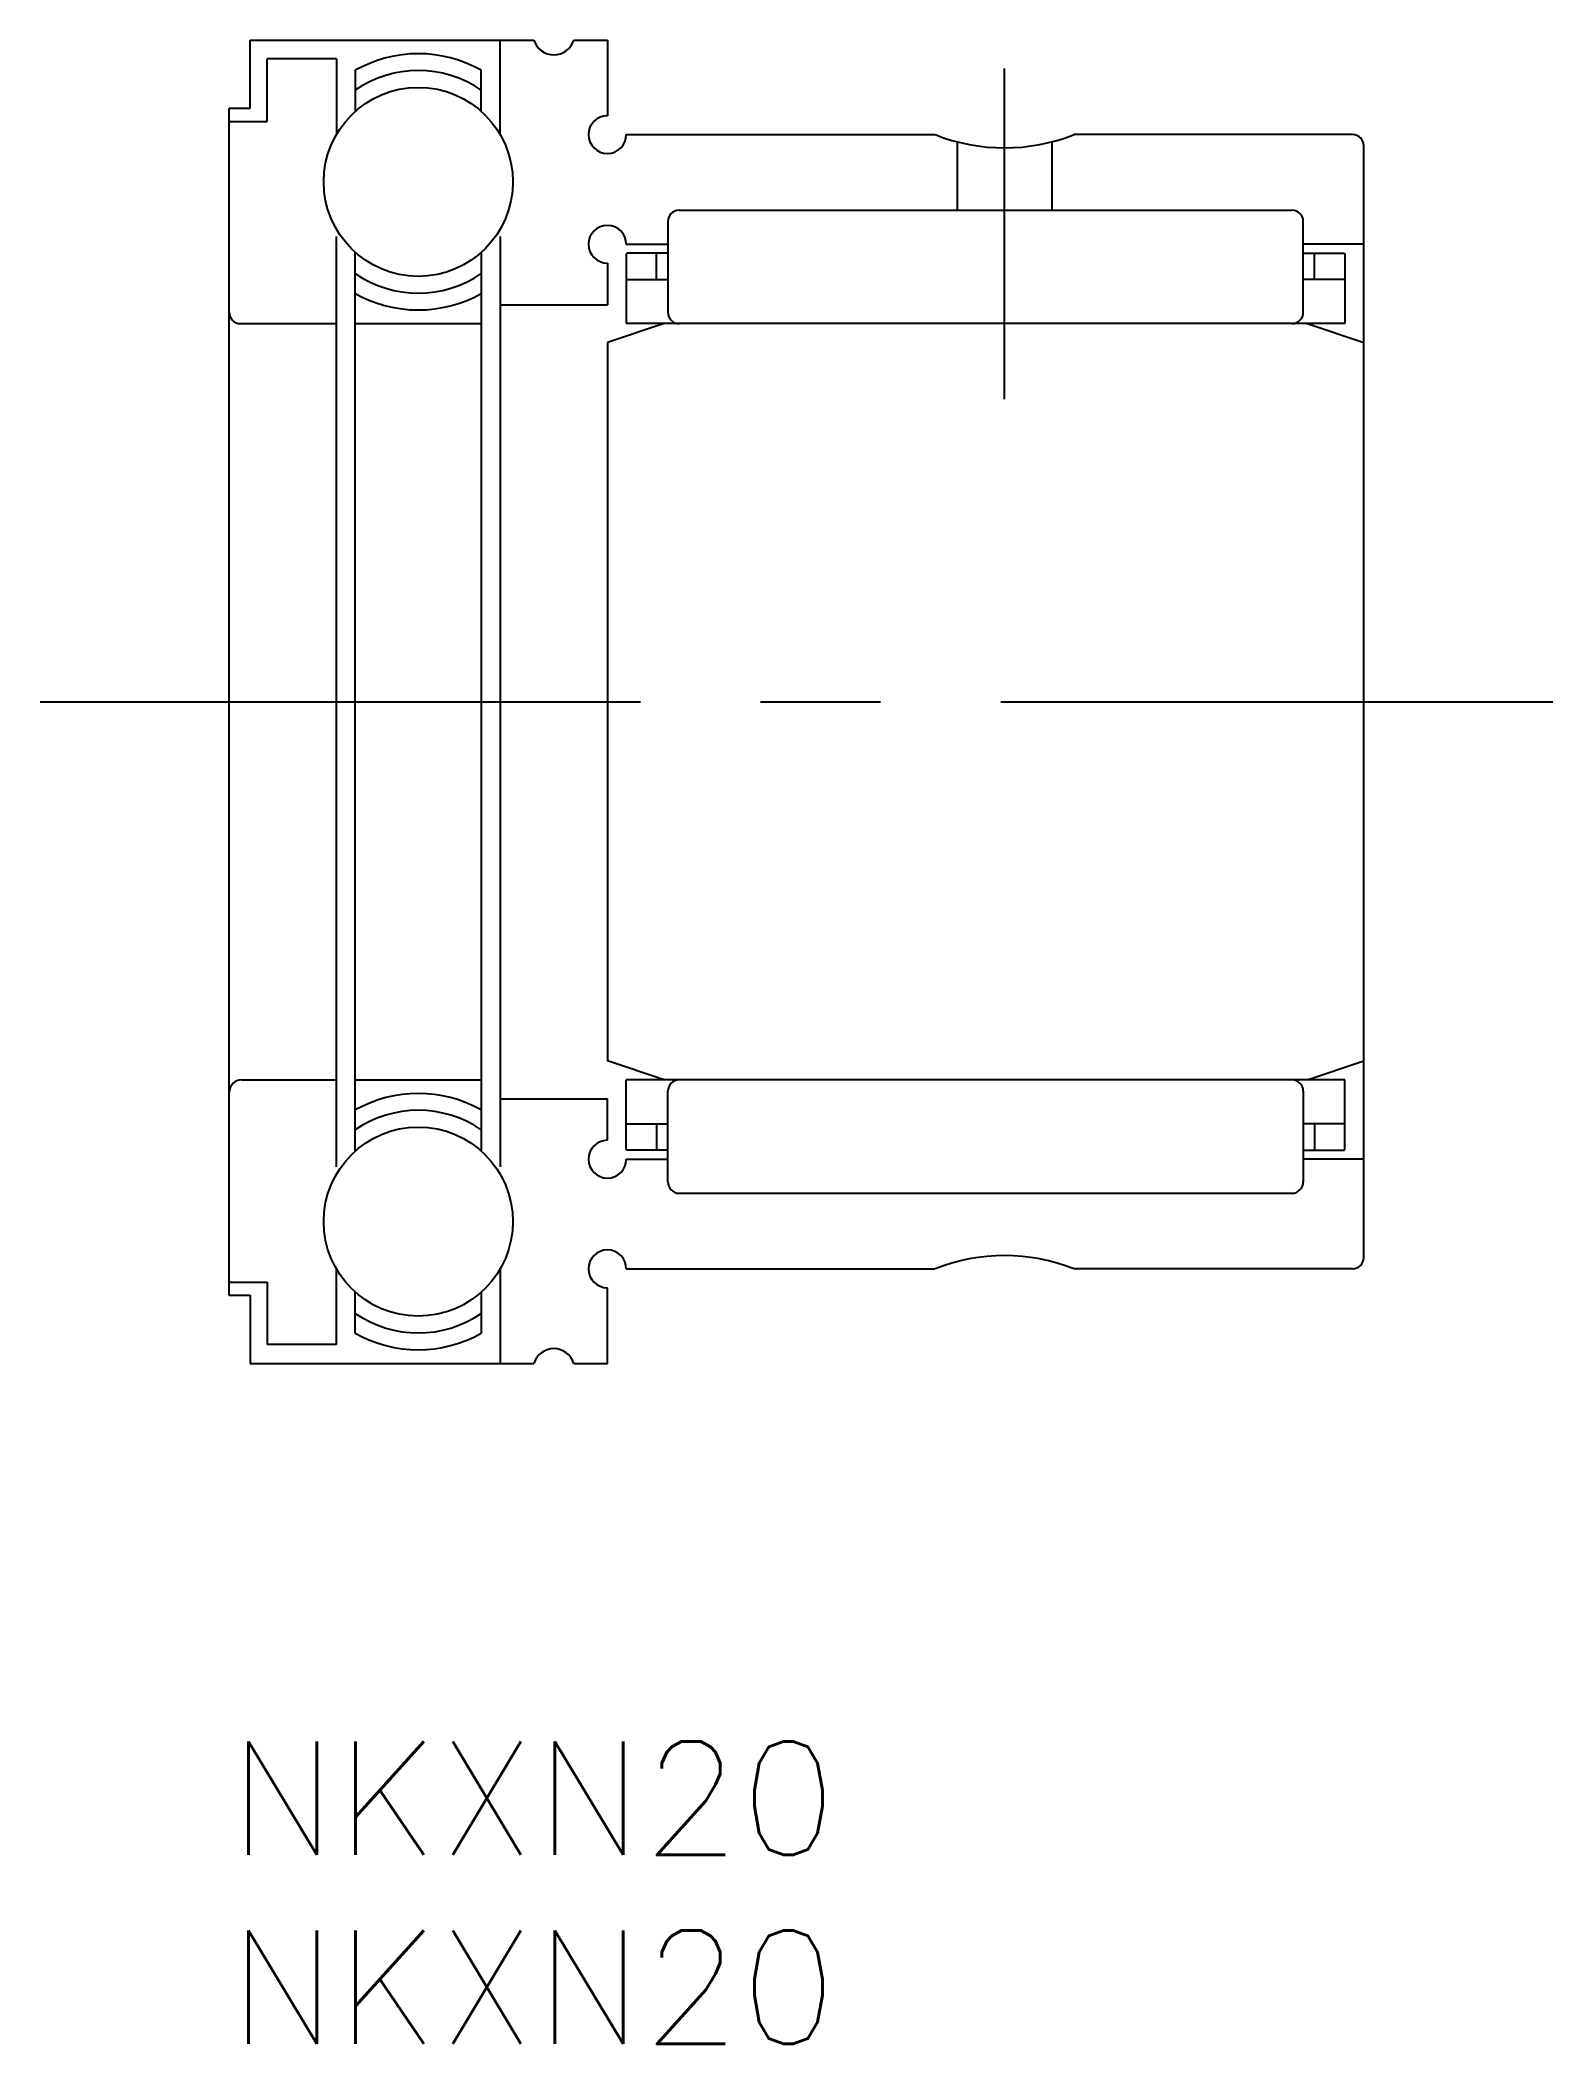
# Model space of a CAD drawing. Extents: x -5 to 35, y -8 to 45.
import ezdxf

# ---------------------------------------------------------------- set-up
doc = ezdxf.new("R2010")
doc.units = 0
doc.header["$LTSCALE"] = 0.5
doc.linetypes.add('CENTER', pattern=[50.8, 31.75, -6.35, 6.35, -6.35])
for name, color, linetype in [('MSM_CENTER', 1, 'CENTER'), ('MSM_CONTINUOUS', 7, 'CONTINUOUS'), ('MSM_PART_NUMBER', 7, 'CONTINUOUS')]:
    doc.layers.add(name, color=color, linetype=linetype)
doc.styles.get("Standard").update_dxf_attribs({"font": 'txt.shx', "height": 3, "bigfont": 'bigfont.shx'})

msp = doc.modelspace()

# ---------------------------------------------------------------- linework, layer by layer
at = {"layer": 'MSM_CENTER'}
for p, q in [((20.5, 35.5), (20.5, 44.25)), ((-5, 27.5), (35, 27.5))]:
    msp.add_line(p, q, dxfattribs=at)
at = {"layer": 'MSM_CONTINUOUS'}
for p, q in [((0.556, 45), (8.053, 45)), ((0.556, 43.2), (0.556, 45)), ((7.165, 42.5), (7.165, 45)), ((9.112, 45), (10, 45)), ((10, 45), (10, 43)), ((1, 42.85), (1, 44.5)), ((2.835, 44.5), (1, 44.5)), ((2.835, 44.5), (2.835, 42.5)), ((3.335, 44.202), (3.335, 43.115)), ((6.665, 43.115), (6.665, 44.202)), ((0, 11.8), (0, 43.2)), ((0, 43.2), (0.556, 43.2)), ((0, 42.85), (1, 42.85)), ((10.5, 42.5), (18.662, 42.5)), ((29.7, 42.5), (22.338, 42.5)), ((19.25, 42.309), (19.25, 40.5)), ((21.75, 42.309), (21.75, 40.5)), ((30, 12.8), (30, 42.2)), ((11.9, 40.5), (28.1, 40.5)), ((2.835, 15.194), (2.835, 39.806)), ((7.165, 39.806), (7.165, 15.194)), ((11.6, 40.2), (11.6, 37.8)), ((28.4, 37.8), (28.4, 40.2)), ((3.335, 15.615), (3.335, 39.385)), ((6.665, 39.385), (6.665, 15.615)), ((10.5, 39.6), (11.6, 39.6)), ((10.52, 39.364), (10.5, 39.344)), ((10.5, 39.344), (10.5, 37.5)), ((11.6, 39.364), (10.52, 39.364)), ((11.3, 39.344), (11.28, 39.364)), ((11.3, 38.664), (11.3, 39.344)), ((30, 39.6), (28.4, 39.6)), ((28.4, 39.364), (29.48, 39.364)), ((28.67, 39.364), (28.67, 39.364)), ((28.7, 39.344), (28.72, 39.364)), ((28.7, 38.664), (28.7, 39.344)), ((29.48, 39.364), (29.5, 39.344)), ((29.5, 39.344), (29.5, 37.5)), ((10, 39.1), (10, 38)), ((10.5, 38.684), (10.52, 38.664)), ((10.52, 38.664), (11.6, 38.664)), ((29.48, 38.664), (28.4, 38.664)), ((29.5, 38.684), (29.48, 38.664)), ((7.165, 38), (10, 38)), ((0.3, 37.5), (2.835, 37.5)), ((3.335, 37.5), (6.665, 37.5)), ((11.5, 37.5), (10, 37)), ((29.5, 37.5), (10.5, 37.5)), ((28.5, 37.5), (30, 37)), ((10, 37), (10, 18)), ((0.333, 17.5), (2.835, 17.5)), ((3.335, 17.5), (6.665, 17.5)), ((11.5, 17.5), (10, 18)), ((29.5, 17.5), (10.5, 17.5)), ((10.5, 15.656), (10.5, 17.5)), ((28.5, 17.5), (30, 18)), ((29.5, 15.656), (29.5, 17.5)), ((7.165, 17), (10, 17)), ((10, 15.9), (10, 17)), ((11.6, 14.8), (11.6, 17.2)), ((28.4, 17.2), (28.4, 14.8)), ((10.5, 16.316), (10.52, 16.336)), ((10.52, 16.336), (11.6, 16.336)), ((11.3, 16.336), (11.3, 15.656)), ((29.48, 16.336), (28.4, 16.336)), ((28.7, 16.336), (28.7, 15.656)), ((29.5, 16.316), (29.48, 16.336)), ((10.52, 15.636), (10.5, 15.656)), ((10.5, 15.4), (11.6, 15.4)), ((11.6, 15.636), (10.52, 15.636)), ((11.3, 15.656), (11.28, 15.636)), ((28.4, 15.636), (29.48, 15.636)), ((30, 15.4), (28.4, 15.4)), ((28.7, 15.656), (28.72, 15.636)), ((29.48, 15.636), (29.5, 15.656)), ((11.9, 14.5), (28.1, 14.5)), ((2.835, 10.5), (2.835, 12.5)), ((7.165, 12.5), (7.165, 10)), ((10.5, 12.5), (18.662, 12.5)), ((29.7, 12.5), (22.338, 12.5)), ((0, 12.15), (1, 12.15)), ((0, 11.8), (0.556, 11.8)), ((0.556, 11.8), (0.556, 10)), ((1, 12.15), (1, 10.5)), ((3.335, 10.798), (3.335, 11.885)), ((6.665, 11.885), (6.665, 10.798)), ((10, 10), (10, 12)), ((2.835, 10.5), (1, 10.5)), ((0.556, 10), (8.053, 10)), ((9.112, 10), (10, 10))]:
    msp.add_line(p, q, dxfattribs=at)
for centre in [(5, 41.25), (5, 13.75)]:
    msp.add_circle(centre, 2.5, dxfattribs=at)
for centre, radius, start, end in [((5, 41.25), 3.389, 60.5719, 119.4281), ((8.583, 45.167), 0.556, 197.4576, 342.5424), ((5, 41.25), 2.944, 55.5634, 124.4366), ((10, 42.5), 0.5, 90, 0), ((20.5, 47.15), 5, 248.4348, 291.5652), ((29.7, 42.2), 0.3, 0, 90), ((11.9, 40.2), 0.3, 90, 180), ((28.1, 40.2), 0.3, 0, 90), ((10, 39.6), 0.5, 0, 270), ((5, 41.25), 2.944, 235.5634, 304.4366), ((5, 41.25), 3.389, 240.5719, 299.4281), ((0.3, 37.8), 0.3, 180, 270), ((11.9, 37.8), 0.3, 179.9989, 269.9983), ((28.1, 37.8), 0.3, 270.0015, 0.0011), ((0.333, 17.167), 0.333, 90, 180), ((11.9, 17.2), 0.3, 90.0017, 180.0011), ((28.1, 17.2), 0.3, 359.9989, 89.9985), ((5, 13.75), 3.389, 60.5719, 119.4281), ((5, 13.75), 2.944, 55.5634, 124.4366), ((10, 15.4), 0.5, 90, 0), ((11.9, 14.8), 0.3, 180, 270), ((28.1, 14.8), 0.3, 270, 0), ((10, 12.5), 0.5, 0, 270), ((20.5, 7.85), 5, 68.4348, 111.5652), ((29.7, 12.8), 0.3, 270, 0), ((5, 13.75), 2.944, 235.5634, 304.4366), ((5, 13.75), 3.389, 240.5719, 299.4281), ((8.583, 9.833), 0.556, 17.4576, 162.5424)]:
    msp.add_arc(centre, radius, start, end, dxfattribs=at)

# ---------------------------------------------------------------- texts
at = {"layer": 'MSM_PART_NUMBER'}
for p in [(0, -3), (0, -8)]:
    msp.add_text('NKXN20', height=3, dxfattribs=at).set_placement(p)

doc.saveas('drawing.dxf')
